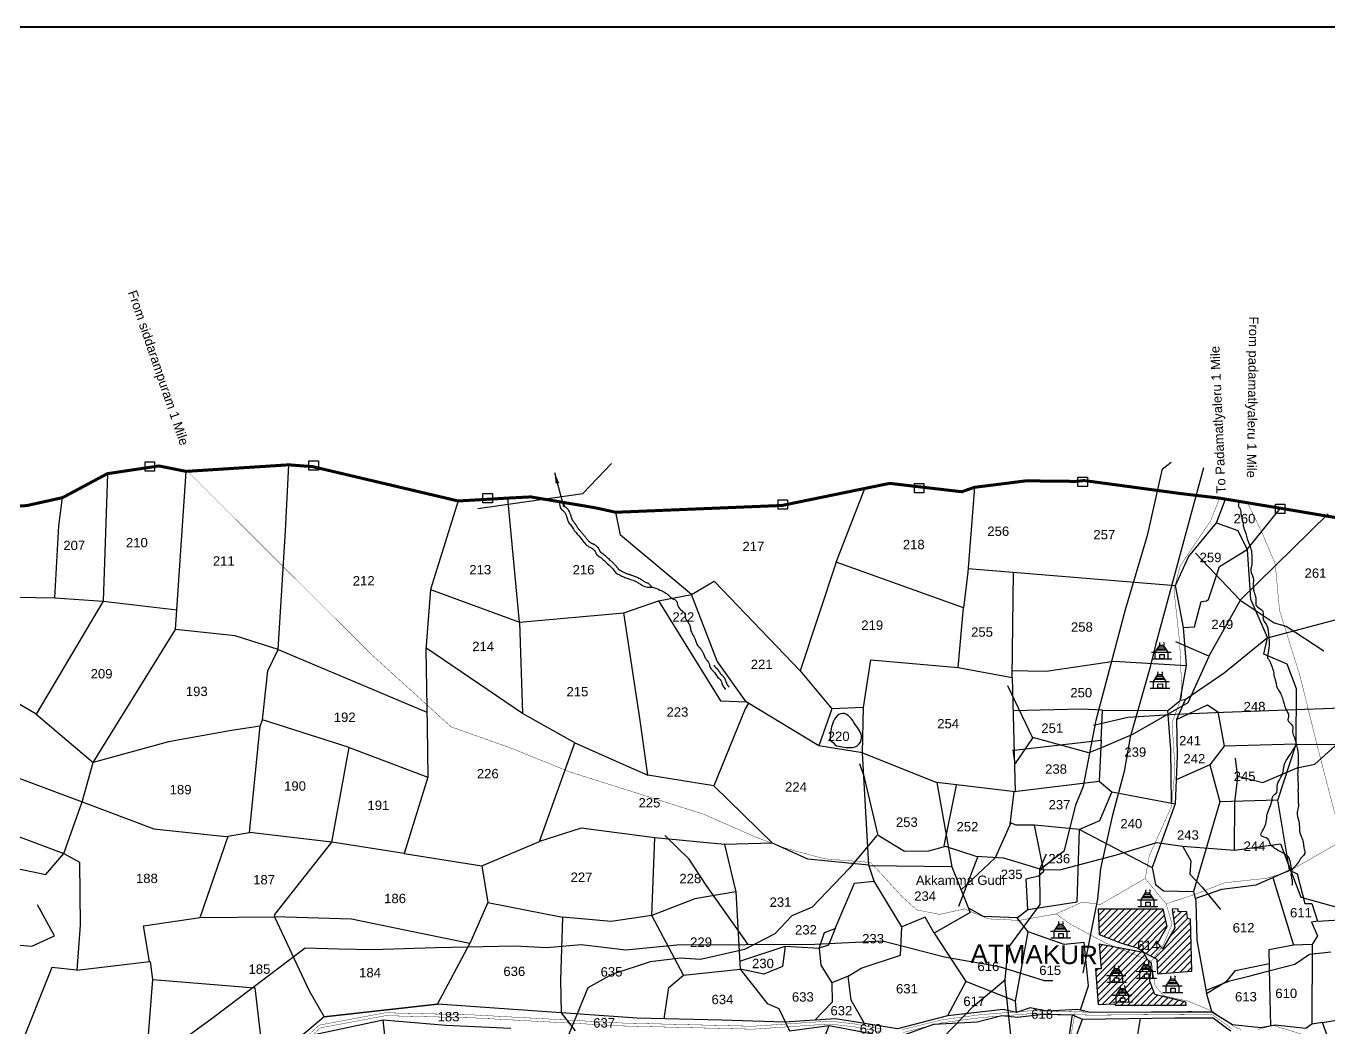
# Model space of a CAD drawing. Header units: feet. Extents: x 746667 to 763555, y 1616206 to 1623008.
# Drawn here: x 750880 to 754355, y 1620337 to 1623008 of the extents above; entities that cross this region are included whole.
import ezdxf
from ezdxf.enums import TextEntityAlignment as Align

# ---------------------------------------------------------------- set-up
doc = ezdxf.new("R2010")
doc.units = ezdxf.units.FT
doc.header["$LTSCALE"] = 15
doc.header["$MEASUREMENT"] = 0
doc.linetypes.add('HIDDEN2', pattern=[0.1875, 0.125, -0.0625])
for name, color, linetype in [('ARROWS', 5, 'Continuous'), ('CSMark', 72, 'Continuous'), ('HILL', 17, 'Continuous'), ('PLOT', 7, 'Continuous'), ('PLOT NO', 7, 'Continuous'), ('ROAD NAME', 255, 'Continuous'), ('ROADS', 6, 'Continuous'), ('TANKS-STREAM', 4, 'Continuous'), ('VILLAGE', 30, 'Continuous'), ('VILLAGE STONES', 240, 'Continuous')]:
    doc.layers.add(name, color=color, linetype=linetype)
doc.layers.add('VILLAGE BOUNDRY', color=5, linetype='HIDDEN2', lineweight=100)
doc.styles.get("Standard").update_dxf_attribs({"font": 'arial.ttf'})
doc.linetypes.add('FENCELINE1', pattern='A,0.25,-0.1,[133,ltypeshp.shx,S=0.1,R=0,X=-0.1,Y=0],-0.1,1', length=1.45)
doc.dimstyles.get("Standard").update_dxf_attribs({"dimtxt": 0.18, "dimasz": 30, "dimexe": 0.18, "dimexo": 0.0625, "dimgap": 0.09, "dimtad": 0, "dimtih": 1, "dimtoh": 1, "dimdec": 4, "dimzin": 0, "dimdsep": 46, "dimtxsty": 'Standard', "dimcen": 0.09, "dimadec": 0, "dimazin": 0, "dimtfac": 1, "dimtdec": 4, "dimtofl": 0, "dimtmove": 0, "dimatfit": 3, "dimfxl": 1, "dimtolj": 1, "dimtzin": 0, "dimarcsym": 0})
pattern_1 = [(45.1735628, (9289.611, 7109.009), (-8.81425976, 8.761019825), [])]

msp = doc.modelspace()

# ---------------------------------------------------------------- hatches: boundary and pattern name
at = {"layer": 'VILLAGE', "lineweight": -2}
h = msp.add_hatch(dxfattribs=at)
h.set_pattern_fill('ANSI31', color=256, scale=99.421251, angle=0.1736, style=0)
h.set_pattern_definition(pattern_1)
h.paths.add_polyline_path([(753740.1, 1620654.6), (753742.9, 1620585.4), (753799.8, 1620563.4), (753856.9, 1620545.7), (753860, 1620539.7), (753895.7, 1620520.6), (753897.1, 1620482), (753989.2, 1620489.1), (753985.1, 1620627.5), (753977, 1620629.4), (753975.7, 1620646.4), (753937.3, 1620647.8), (753943.2, 1620603.9), (753911.4, 1620548.2), (753897.1, 1620563.7), (753922.1, 1620606.8), (753911.2, 1620655.1)])
h = msp.add_hatch(dxfattribs=at)
h.set_pattern_fill('ANSI31', color=256, scale=99.421251, angle=0.1736, style=0)
h.set_pattern_definition(pattern_1)
h.paths.add_polyline_path([(753880.4, 1620500.9), (753860, 1620539.7), (753741.4, 1620561.1), (753747.2, 1620495.2), (753732.4, 1620495.1), (753739.5, 1620399.4), (753782.2, 1620401.6), (753785.6, 1620398.2), (753973.8, 1620397.6), (753973.1, 1620406.2), (753890.4, 1620426.5), (753869.8, 1620479.9), (753878.4, 1620480.6)])

# ---------------------------------------------------------------- linework, layer by layer
at = {"layer": 'CSMark', "linetype": 'FENCELINE1', "ltscale": 6}
for points in [[(752084.2, 1621722.4), (752364.8, 1621761.9), (752441, 1621842.3)], [(753584.5, 1620760.5), (753649.2, 1620810.7), (753680, 1620931.8), (753699.9, 1620981.8), (753733.9, 1621157.8), (753811.8, 1621452.4), (753871.6, 1621653.5), (753910.4, 1621827.8), (753934.2, 1621845.4)], [(754019.9, 1621830.4), (753893.3, 1621361.5), (753877.3, 1621296.6), (753824.7, 1621112.9), (753808.5, 1621020.6), (753776.6, 1620900.9), (753745.7, 1620762.7), (753737.4, 1620680.8), (753698, 1620484)], [(753998.3, 1621602.6), (754118.1, 1621477.8), (754352.8, 1621707.7)], [(754118.4, 1621478.8), (754034.6, 1621328.1), (753946.5, 1621366.4)], [(754117.5, 1621478.1), (754208.3, 1621417.6), (754240.4, 1621408.1), (754341.2, 1621343)], [(756713.4, 1621374), (756633.6, 1621391.6), (756485.7, 1621389.7), (756253, 1621388.1), (756212.5, 1621407.5), (756189, 1621394.8), (755992, 1621370.7), (755871.8, 1621344.7), (755759.6, 1621336.1), (755681, 1621313.8), (755386, 1621269.9), (755223.8, 1621242.5), (755037.8, 1621226.2), (754930.2, 1621209.8), (754862.9, 1621219.9), (754533, 1621197.7), (754363.9, 1621189.3), (754073.5, 1621178.3), (753945.4, 1621173.3), (753818.4, 1621165.3), (753726.4, 1621143.3)], [(754034, 1621327.4), (753978.7, 1621204.4), (753830.7, 1621119.7), (753750, 1621085.1), (753714, 1621070.6), (753564.5, 1621111.6), (753518.1, 1621042), (753512.2, 1621078.5)], [(753564.8, 1621110), (753497.9, 1621249.6)], [(754107.9, 1621009), (754178, 1620991.4), (754270.3, 1621031), (754317.4, 1621040.5), (754379.4, 1621096.2)], [(754102.5, 1620811.3), (754103.9, 1620939.1), (754111.6, 1621005.9), (754105.6, 1621056.5)], [(753584, 1620760.2), (753487.1, 1620789.5), (753413.3, 1620794.1), (753332.2, 1620821.2), (753287, 1620808.2), (753222.8, 1620807.6), (753152.1, 1620850.3), (753115.9, 1621004.7), (753103.2, 1621041.4)], [(753328.5, 1620822.6), (753361.7, 1620984.3)], [(753149.2, 1620850.2), (753075, 1620762.3), (752976.7, 1620659.6), (752922.1, 1620635.9), (752876.9, 1620588.2), (752795.5, 1620546.5), (752678.8, 1620519.5), (752624.8, 1620523), (752544.5, 1620513.6), (752441.8, 1620479.6), (752378.2, 1620444.2), (752327.7, 1620320.8), (752310.8, 1620274.1)], [(752805.6, 1620560.2), (752693.2, 1620718.2), (752648.6, 1620786.8), (752583.6, 1620850.7)], [(753583.7, 1620759.9), (753636.9, 1620759), (753788.1, 1620798.7), (753895.6, 1620831.4), (753964.3, 1620821.7), (754102.9, 1620811.3), (754225.7, 1620827.9), (754279.9, 1620685.6), (754437, 1620642.5), (754624.4, 1620613.8)], [(753964.7, 1620820.6), (753986, 1620783.2), (753983.4, 1620747.5), (754016.5, 1620713), (754065, 1620653.4)], [(753418.4, 1620794), (753367, 1620660.9)], [(753490.9, 1620465.7), (753496.5, 1620523.4), (753503.1, 1620555.8), (753584.8, 1620666), (753583.8, 1620760.7), (753601.7, 1620801.7)], [(750626.7, 1620589.6), (750797.4, 1620563.3), (750895.3, 1620555.7), (750955.8, 1620583.3), (750910.3, 1620665.8)], [(753618.5, 1620462.6), (753595.6, 1620463.1), (753475.8, 1620500), (753329.1, 1620526.4), (753163.6, 1620569), (752983.4, 1620559.9), (752615.4, 1620558.4), (752479.7, 1620544.8), (752360.6, 1620558.5), (752268.8, 1620551), (752183.3, 1620555.5), (751972.1, 1620551.2), (751805, 1620545.8), (751713.4, 1620547), (751624, 1620549.9), (751376.5, 1620362.9), (751290.7, 1620300.3), (751176, 1620263), (751062.6, 1620197.1), (750949.8, 1620182.2), (750648, 1620078.4)], [(754029.9, 1620438.5), (754090.1, 1620462.6), (754144.8, 1620476.6), (754197.7, 1620490.7), (754263.5, 1620507.2), (754302.5, 1620533.8), (754359.9, 1620540.5)], [(751761.8, 1618876.4), (751902.5, 1618966.9), (751968.9, 1619018.8), (752012.2, 1619067.7), (752378.5, 1619309.4), (752513, 1619442.6), (752596.4, 1619505.9), (752719.8, 1619669.3), (752825.5, 1619764.5), (753036, 1619989.6), (753081.2, 1620059.4), (753406.7, 1620395.3), (753492.4, 1620466.1)], [(753489.4, 1620467.1), (753512, 1620252.4), (753557.2, 1620223), (753370.5, 1620084), (753319, 1620051.4), (753177.2, 1619925.7)]]:
    msp.add_lwpolyline(points, dxfattribs=at)
at = {"layer": 'HILL', "lineweight": -2}
for points in [[(753041.6, 1621089.5), (753061.6, 1621086), (753084.3, 1621085.1), (753097.1, 1621090.1), (753108.1, 1621111.1), (753090.9, 1621146.5), (753077, 1621166), (753057, 1621175.9), (753039.6, 1621165.2), (753029.4, 1621144.6), (753024, 1621104.8)], [(753024, 1621104.8), (753041.6, 1621089.5)]]:
    msp.add_spline(points, degree=3, dxfattribs=at)
at = {"layer": 'PLOT', "lineweight": -2}
for points in [[(750647.6, 1621489.3), (750956.1, 1621483.6), (751085, 1621474.6), (751282.1, 1621452.1), (751306.8, 1621821)], [(751552.4, 1621345.8), (751571.7, 1621662.1), (751580.6, 1621838.5)], [(751096.5, 1621814.9), (751085, 1621474.6), (750907, 1621174.1), (750723.3, 1621281.7)], [(750956.1, 1621483.6), (750967.5, 1621676.2), (750977.2, 1621751.1)], [(752195.4, 1621418.7), (752164.3, 1621749.8)], [(753040.1, 1621579.4), (753116.5, 1621775.4)], [(753408.9, 1621778.5), (753391.8, 1621552.6), (753379.7, 1621457.6)], [(752032.1, 1621742.1), (751967.5, 1621535), (751958.6, 1621506.4), (751945.7, 1621345.2), (751949.1, 1621140), (751951.4, 1621006.2), (751888.5, 1620802), (751695.3, 1620832.6), (751475.4, 1620858.1)], [(753392.6, 1621562.3), (753945.6, 1621516.7), (753980.4, 1621593.6), (754054.5, 1621684.1), (754079.1, 1621747)], [(754054.5, 1621684.1), (754112, 1621663.7), (754136.8, 1621612.7), (754225.6, 1621722.7)], [(752195.4, 1621418.7), (752473.9, 1621444.1), (752566.4, 1621476.3), (752654.7, 1621492.7), (752464.7, 1621651.2), (752452.5, 1621712)], [(754267.2, 1621094.2), (754268.4, 1621241.3), (754243.4, 1621307.1), (754180.9, 1621333.5), (754191.1, 1621377.3), (754431.4, 1621441.1), (754457.2, 1621434.9), (754520.8, 1621434.5), (754555.1, 1621680.8)], [(754136.8, 1621612.7), (754145.8, 1621480.3), (754191.1, 1621377.3), (754075.2, 1621283.3), (753971.3, 1621212.3), (753958.1, 1621210.2), (753974.9, 1621303.7), (753966.6, 1621404.9)], [(753966.6, 1621404.9), (753996.4, 1621406.2), (754014, 1621474.4), (754028, 1621476.1), (754033.2, 1621479.3), (754063, 1621567.3), (754136.8, 1621612.7)], [(753112.9, 1621191.3), (753132.9, 1621318.7), (753365.7, 1621298.2), (753379.7, 1621457.6), (753040.1, 1621579.4), (752944.5, 1621289.6)], [(753365.7, 1621298.2), (753509.4, 1621271.3), (753513.3, 1621552.3)], [(751958.6, 1621506.4), (752195.4, 1621418.7), (752203.9, 1621175.4)], [(752654.7, 1621492.7), (752715, 1621528.4), (752944.5, 1621289.6), (753028.4, 1621187.7), (752994.3, 1621089.8), (752800.3, 1621206.8), (752722.6, 1621314.7), (752654.7, 1621492.7)], [(753966.6, 1621404.9), (753945.6, 1621516.7)], [(752566.4, 1621476.3), (752732.2, 1621209.2), (752800.3, 1621206.8), (752806.3, 1621203.3), (752797.2, 1621188.3), (752713.7, 1620982.8), (752538.3, 1621011)], [(750907, 1621174.1), (751058.4, 1621044.6), (751278, 1621399.6), (751282.1, 1621452.1)], [(752343.6, 1621097), (752485.4, 1621034.4), (752538.3, 1621011), (752517.9, 1621156.8), (752473.9, 1621444.1)], [(751504.4, 1621141.5), (751510.4, 1621158.3), (751524.4, 1621289.1), (751552.4, 1621345.8), (751437.8, 1621382.3), (751278, 1621399.6)], [(751552.4, 1621345.8), (751948.5, 1621178.8)], [(752095.5, 1620769.2), (752249.3, 1620834.2), (752343.6, 1621097), (752203.9, 1621175.4), (751946.2, 1621351)], [(753881.7, 1621339.1), (753933.7, 1621339.3)], [(753891.4, 1621339.1), (753903.2, 1621357.5)], [(753891.5, 1621321.2), (753891.4, 1621339.1)], [(753922.2, 1621344.4), (753894.7, 1621344.2)], [(753897.3, 1621348.3), (753919.6, 1621348.4)], [(753900.6, 1621353.5), (753916.4, 1621353.3)], [(753903.2, 1621357.5), (753913.7, 1621357.6)], [(753925.5, 1621339.2), (753913.7, 1621357.6)], [(753925.5, 1621321.3), (753925.5, 1621339.2)], [(753509.7, 1621290.3), (753551.4, 1621289.3), (753600.2, 1621288), (753781.3, 1621315.5), (753974.9, 1621303.7)], [(753882.5, 1621321.1), (753935.4, 1621321.3)], [(753509.4, 1621271.3), (753517.4, 1620967.1), (753308.7, 1620992)], [(753886.7, 1621260.8), (753898.5, 1621279.3)], [(753917.4, 1621266.1), (753889.9, 1621265.9)], [(753892.6, 1621270), (753914.8, 1621270.1)], [(753895.9, 1621275.2), (753911.7, 1621275)], [(753898.5, 1621279.3), (753908.9, 1621279.3)], [(753920.7, 1621260.9), (753908.9, 1621279.3)], [(753876.9, 1621260.8), (753928.9, 1621261)], [(753877.8, 1621242.8), (753930.6, 1621243)], [(753886.7, 1621242.9), (753886.7, 1621260.8)], [(753920.8, 1621243), (753920.7, 1621260.9)], [(753750.5, 1621184.7), (753924.7, 1621184), (753958.1, 1621210.2)], [(753971.3, 1621212.3), (753948.2, 1621159.2), (753949.5, 1621062.8), (753944.2, 1620934.9), (753883.1, 1620765.1)], [(753948.2, 1621159.2), (754030.6, 1621199), (754058.4, 1621179.6), (754075.1, 1621088.7), (754036.8, 1621038.4), (753946.8, 1620998.8)], [(751695.3, 1620832.6), (751741.1, 1621084.5), (751510.4, 1621158.3)], [(753110.2, 1621071.1), (753112.9, 1621191.3), (753028.4, 1621187.7)], [(753746.9, 1621104.5), (753750.5, 1621184.7), (753693.4, 1621187.3), (753511.7, 1621182.5)], [(753934.9, 1620936.6), (753932.5, 1621080), (753924.7, 1621184)], [(750644.4, 1621067.9), (750810.6, 1621021.7), (751029.1, 1620939.9), (751220.3, 1620868.3), (751412.3, 1620847.5), (751475.4, 1620858.1), (751504.4, 1621141.5), (751427.5, 1621130.2), (751259.4, 1621099.6), (751058.4, 1621044.6)], [(753127.1, 1620771.5), (753110.2, 1621071.1), (752994.3, 1621089.8)], [(753514.5, 1621077.6), (753746.9, 1621104.5), (753742, 1620995.3)], [(754217.9, 1620944.3), (754267.2, 1621094.2), (754075.1, 1621088.7)], [(754267.2, 1621094.2), (754548.4, 1621092)], [(751741.1, 1621084.5), (751951.4, 1621006.2)], [(753110.2, 1621071.1), (753308.7, 1620992), (753349.2, 1620766.4), (753127.9, 1620769.4)], [(750617, 1620812.4), (750932.7, 1620746.2), (750980.4, 1620802.4), (751029.1, 1620939.9), (751058.4, 1621044.6)], [(754036.8, 1621038.4), (754063.2, 1620940.2), (753993.5, 1620700.8)], [(753504.2, 1620879.4), (753514.7, 1620967.5), (753742, 1620995.3), (753775.6, 1620966.4), (753743, 1620889.3), (753689.3, 1620866.7), (753883.1, 1620765.1), (753891.8, 1620719.9), (753913.1, 1620703.1), (753993.5, 1620700.8), (753999.7, 1620674.9), (754002.1, 1620571.1), (754028.8, 1620424.4), (754042.2, 1620379)], [(754324.5, 1620621.7), (754559.3, 1620636.2), (754590.1, 1620700.7), (754609.1, 1620869.1), (754596.6, 1621014.9)], [(752713.7, 1620982.8), (752870.5, 1620830.3), (752742.5, 1620826.2), (752556.4, 1620843.9)], [(753775.6, 1620966.4), (753944.2, 1620934.9)], [(750211.1, 1620867.2), (750623.7, 1620935.3), (750980.4, 1620802.4), (751022.3, 1620778.8), (751023.9, 1620611.7), (751015.3, 1620491.2), (750948.2, 1620498.7), (750860.4, 1620278.2), (750608, 1620326.9), (750564.5, 1620335.3), (750356.1, 1620327.9), (750286.2, 1620302.1), (750115, 1620188.6)], [(753997.9, 1620682.3), (754069.4, 1620707.5), (754160.3, 1620718.7), (754249.2, 1620757.7), (754217.9, 1620944.3), (754063.2, 1620940.2)], [(753522.9, 1620630.5), (753551.6, 1620652.9), (753683.2, 1620673.8), (753689.3, 1620866.7), (753569.1, 1620877.8), (753519.7, 1620877.8), (753506.3, 1620884.1), (753464.3, 1620790.5), (753373.3, 1620705.5)], [(751015.3, 1620491.2), (751209.2, 1620514), (751193.2, 1620609.6), (751344.5, 1620631.6), (751418.9, 1620848.6)], [(752548.5, 1620637.3), (752556.4, 1620843.9), (752359.8, 1620869.5), (752249.3, 1620834.2)], [(753551.6, 1620652.9), (753547.1, 1620735.1), (753579.6, 1620743.2), (753593.9, 1620755.1), (753569.1, 1620877.8)], [(751344.5, 1620631.6), (751542.3, 1620633.7), (751543.2, 1620639.8), (751695.3, 1620832.6)], [(752742.5, 1620826.2), (752772.8, 1620700.4), (752663.7, 1620681.5), (752548.5, 1620637.3)], [(752904.7, 1620555.5), (752995, 1620550.1), (753008.9, 1620592), (753037.4, 1620602.7), (753089.4, 1620723.7), (753142.1, 1620728.2), (753127.1, 1620771.5), (752965.1, 1620786.9), (752870.5, 1620830.3)], [(751888.5, 1620802), (752095.5, 1620769.2), (752111.6, 1620671.4), (752063, 1620562.2), (751915.7, 1620592.5), (751747.7, 1620627), (751542.3, 1620633.7), (751634.9, 1620436.3), (751674.4, 1620367.1), (751977.1, 1620400.3), (752063, 1620562.2)], [(753349.2, 1620766.4), (753397.4, 1620644.7), (753301.3, 1620590.4), (753277.3, 1620632.9), (753215.8, 1620606.6)], [(754249.2, 1620757.7), (754269.7, 1620747.8), (754290, 1620668.9), (754309.3, 1620668.9), (754324.5, 1620621.7), (754308.1, 1620619.7), (754324.1, 1620583), (754309.8, 1620560), (754259.8, 1620558.1)], [(753072.2, 1620475.2), (753106.6, 1620496.9), (753211.8, 1620531.6), (753215.8, 1620606.6), (753142.1, 1620728.2)], [(754204.8, 1620738.2), (754259.8, 1620558.1), (754194, 1620545.6), (754196, 1620454.1), (754199, 1620342.4)], [(752772.8, 1620700.4), (752784.5, 1620494.4)], [(753844.3, 1620679), (753896.3, 1620679.2)], [(753854, 1620679.1), (753865.8, 1620697.5)], [(753854.1, 1620661.1), (753854, 1620679.1)], [(753884.8, 1620684.3), (753857.3, 1620684.2)], [(753859.9, 1620688.3), (753882.2, 1620688.3)], [(753863.3, 1620693.5), (753879, 1620693.3)], [(753865.8, 1620697.5), (753876.3, 1620697.5)], [(753888.1, 1620679.2), (753876.3, 1620697.5)], [(753888.2, 1620661.2), (753888.1, 1620679.2)], [(752111.6, 1620671.4), (752310.1, 1620632.6), (752305, 1620465), (752307.1, 1620377.6), (752344.6, 1620329.3)], [(752633.2, 1620477.6), (752548.5, 1620637.3), (752440.4, 1620620.7), (752310.1, 1620632.6)], [(753518.9, 1620408.8), (753552, 1620593.2), (753522.9, 1620630.5), (753433.6, 1620634.3), (753392.4, 1620657.3)], [(753845.2, 1620661.1), (753898, 1620661.2)], [(753037.4, 1620602.7), (753019.8, 1620557.8), (752995, 1620550.1), (752999.5, 1620504.4), (753028.8, 1620457.7), (753029.9, 1620406.4), (752983.2, 1620357.9)], [(753622.1, 1620595.3), (753633.8, 1620613.8)], [(753628, 1620604.5), (753650.2, 1620604.6)], [(753631.3, 1620609.7), (753647.1, 1620609.5)], [(753633.8, 1620613.8), (753644.3, 1620613.8)], [(753656.1, 1620595.4), (753644.3, 1620613.8)], [(754337.5, 1620351.5), (754548.1, 1620387), (754559.3, 1620636.2)], [(753301.3, 1620590.4), (753386.1, 1620460.9), (753337.2, 1620369.2)], [(753691.7, 1620385.2), (753713.6, 1620449.2), (753701.7, 1620565.2), (753648.1, 1620559.5), (753552, 1620593.2)], [(753612.3, 1620595.3), (753664.3, 1620595.5)], [(753613.2, 1620577.3), (753666, 1620577.5)], [(753622.1, 1620577.4), (753622.1, 1620595.3)], [(753652.8, 1620600.6), (753625.3, 1620600.4)], [(753656.2, 1620577.5), (753656.1, 1620595.4)], [(752783.3, 1620515.4), (752904.7, 1620555.5), (752897.2, 1620501), (752847.8, 1620481), (752785.1, 1620493.7)], [(754309.8, 1620560), (754309.4, 1620347.8)], [(751185.9, 1620057.7), (751217.5, 1620466.2), (751211.8, 1620514.3)], [(753850.4, 1620488.3), (753862.1, 1620506.7)], [(753859.6, 1620502.7), (753875.4, 1620502.5)], [(753862.1, 1620506.7), (753872.6, 1620506.7)], [(753884.4, 1620488.4), (753872.6, 1620506.7)], [(754027.9, 1620429), (754082.9, 1620463.1), (754105.8, 1620490.1), (754194.8, 1620509.3)], [(751217.5, 1620466.2), (751490.3, 1620443.8), (751514.6, 1620231.9), (751524.7, 1620180.5)], [(752581.7, 1620361.7), (752594.2, 1620445.4), (752633.2, 1620477.6), (752784.5, 1620494.4), (752856, 1620402.4), (752887.1, 1620389.4), (752915.7, 1620329.9)], [(753115.8, 1620349.2), (753080.7, 1620411.6), (753072.2, 1620475.2), (753028.8, 1620457.7)], [(753761.2, 1620477.3), (753813.2, 1620477.5)], [(753770.9, 1620477.3), (753782.7, 1620495.7)], [(753771, 1620459.4), (753770.9, 1620477.3)], [(753801.7, 1620482.6), (753774.2, 1620482.4)], [(753776.8, 1620486.5), (753799.1, 1620486.6)], [(753780.1, 1620491.7), (753795.9, 1620491.5)], [(753782.7, 1620495.7), (753793.2, 1620495.8)], [(753805, 1620477.4), (753793.2, 1620495.8)], [(753805, 1620459.5), (753805, 1620477.4)], [(753840.6, 1620488.2), (753892.6, 1620488.4)], [(753841.5, 1620470.3), (753894.3, 1620470.4)], [(753850.4, 1620470.3), (753850.4, 1620488.3)], [(753881.1, 1620493.5), (753853.6, 1620493.4)], [(753856.3, 1620497.5), (753878.5, 1620497.5)], [(753884.5, 1620470.4), (753884.4, 1620488.4)], [(753920.9, 1620449.7), (753932.6, 1620468.1)], [(753930.1, 1620464.1), (753945.9, 1620463.9)], [(753932.6, 1620468.1), (753943.1, 1620468.2)], [(753954.9, 1620449.8), (753943.1, 1620468.2)], [(753520.9, 1620378.4), (753518.9, 1620408.8), (753386.1, 1620460.9)], [(753762.1, 1620459.3), (753814.9, 1620459.5)], [(753787, 1620424.4), (753798.8, 1620442.9)], [(753817.7, 1620429.7), (753790.3, 1620429.6)], [(753792.9, 1620433.7), (753815.1, 1620433.7)], [(753796.2, 1620438.8), (753812, 1620438.6)], [(753798.8, 1620442.9), (753809.3, 1620442.9)], [(753821, 1620424.6), (753809.3, 1620442.9)], [(753911.1, 1620449.7), (753963.1, 1620449.8)], [(753912, 1620431.7), (753964.8, 1620431.9)], [(753920.9, 1620431.7), (753920.9, 1620449.7)], [(753951.6, 1620455), (753924.1, 1620454.8)], [(753926.7, 1620458.9), (753949, 1620459)], [(753955, 1620431.8), (753954.9, 1620449.8)], [(751977.1, 1620400.3), (751674.4, 1620367.1), (751514.6, 1620231.9), (751185.9, 1620057.7), (750861.7, 1619921.1), (750314.6, 1619726.6), (750223.9, 1619693.8), (749636.7, 1619516.1), (749340.3, 1619414.9), (749306.4, 1619393.6), (749224.6, 1619386.5), (748971.6, 1619336.7), (748732.1, 1619332.1), (748651.6, 1619319.6), (748585.8, 1619309.3), (748546.6, 1619303.2), (748539.4, 1619307.3), (748464.2, 1619303.6), (748399.4, 1619300.4), (748172.3, 1619298.1), (748100, 1619273), (747696.8, 1619165.7)], [(754419.5, 1620314.7), (754353.1, 1620307.7), (754337.5, 1620351.5), (754309.4, 1620347.8), (754293, 1620335.5), (754211.5, 1620344.5), (754173.1, 1620337.9), (754097.7, 1620346), (754042.2, 1620379), (753717.7, 1620378.4), (753685, 1620386.9), (753603.5, 1620381.9), (753557.8, 1620390.8), (753520.9, 1620378.4), (753486.1, 1620386.6), (753337.2, 1620369.2), (753203.5, 1620335.2), (753099.6, 1620351.8), (753038.3, 1620361.6), (752902.6, 1620352.3), (752734.9, 1620357.6), (752510, 1620363.7), (751977.1, 1620400.3)], [(753777.3, 1620424.4), (753829.2, 1620424.6)], [(753778.1, 1620406.4), (753830.9, 1620406.6)], [(753787, 1620406.5), (753787, 1620424.4)], [(753821.1, 1620406.6), (753821, 1620424.6)], [(751652.4, 1620320.8), (751832.2, 1620359), (751999.4, 1620345), (752172.5, 1620336.7)], [(751818.4, 1619881.4), (751864.1, 1620057.4), (751832.2, 1620359)], [(752955.4, 1617270.3), (752939.3, 1617509.9), (752914.2, 1617670.5), (752958.9, 1617841.8), (752979.8, 1617981.1), (753000.2, 1618020.9), (753081.1, 1618016.7), (753091.4, 1618043), (753241, 1618346.2), (753283.5, 1618414.2), (753324.4, 1618562.4), (753377.9, 1618777.2), (753404.8, 1618955), (753424.2, 1619140.4), (753490.8, 1619433.3), (753546.4, 1619696.9), (753591.5, 1620024.6), (753637.8, 1620198.3), (753697.1, 1620360.6)], [(753216.8, 1620317.1), (753300.7, 1620347), (753416.2, 1620353.3), (753482.6, 1620370.1), (753524.4, 1620365.6), (753591.3, 1620374.3), (753669.8, 1620372), (753697.1, 1620360.6), (753943.4, 1620364.3), (754046, 1620364.6), (754081.6, 1620337.8), (754093, 1620329.3)], [(753669.8, 1620372), (753655.2, 1620278.5), (753632, 1620222.7), (753606.2, 1620160.5), (753583.3, 1620059.5), (753569.6, 1619998.7), (753531.1, 1619731.4), (753508.5, 1619641.4), (753446.6, 1619339.9), (753408.5, 1619154.2), (753390.5, 1618997), (753382.2, 1618924.9), (753316.8, 1618640.6)], [(754079.8, 1620163.7), (754019.8, 1620159.4), (753960, 1620167.6), (753905, 1620216.4), (753834.2, 1620214.1), (753833, 1620250.4), (753851.8, 1620362.9)], [(752864.6, 1620281.8), (752998.5, 1620256.5), (753008.6, 1620310.2), (753021.9, 1620343.8)], [(752915.7, 1620329.9), (753021.9, 1620343.8), (753138.4, 1620321.9)]]:
    msp.add_lwpolyline(points, dxfattribs=at)
for points in [[(753915.1, 1621321.2), (753903.5, 1621321.2), (753903.4, 1621332.5), (753915.1, 1621332.6)], [(753910.4, 1621242.9), (753898.7, 1621242.9), (753898.7, 1621254.2), (753910.3, 1621254.3)], [(753877.7, 1620661.2), (753866.1, 1620661.1), (753866.1, 1620672.5), (753877.7, 1620672.5)], [(753645.7, 1620577.4), (753634.1, 1620577.4), (753634.1, 1620588.7), (753645.7, 1620588.8)], [(753794.6, 1620459.4), (753783, 1620459.4), (753782.9, 1620470.7), (753794.6, 1620470.8)], [(753874.1, 1620470.4), (753862.4, 1620470.3), (753862.4, 1620481.6), (753874, 1620481.7)], [(753944.5, 1620431.8), (753932.9, 1620431.8), (753932.9, 1620443.1), (753944.5, 1620443.1)], [(753810.7, 1620406.5), (753799, 1620406.5), (753799, 1620417.8), (753810.6, 1620417.9)]]:
    msp.add_lwpolyline(points, close=True, dxfattribs=at)
for centre, radius, start, end in [((753908, 1621360.7), 5.64, 131.1415, 214.4039), ((753911.5, 1621361.2), 4.27, 301.5734, 62.5193), ((753903.3, 1621282.4), 5.64, 131.1415, 214.4039), ((753906.7, 1621282.9), 4.27, 301.5734, 62.5193), ((753870.6, 1620700.7), 5.64, 131.1415, 214.4039), ((753874.1, 1620701.2), 4.27, 301.5734, 62.5193), ((753638.7, 1620616.9), 5.64, 131.1415, 214.4039), ((753642.1, 1620617.4), 4.27, 301.5734, 62.5193), ((753787.5, 1620498.9), 5.64, 131.1415, 214.4039), ((753791, 1620499.4), 4.27, 301.5734, 62.5193), ((753867, 1620509.9), 5.64, 131.1415, 214.4039), ((753870.4, 1620510.3), 4.27, 301.5734, 62.5193), ((753937.4, 1620471.3), 5.64, 131.1415, 214.4039), ((753940.9, 1620471.8), 4.27, 301.5734, 62.5193), ((753803.6, 1620446.1), 5.64, 131.1415, 214.4039), ((753807, 1620446.5), 4.27, 301.5734, 62.5193)]:
    msp.add_arc(centre, radius, start, end, dxfattribs=at)
at = {"layer": 'ROADS', "linetype": 'HIDDEN2', "lineweight": -2, "ltscale": 10, "const_width": 0.994}
for points in [[(753627, 1620641.3), (753528.6, 1620624), (753445.2, 1620628.2), (753382.9, 1620654.6), (753316.2, 1620640), (753255.1, 1620652), (753214.9, 1620688.6), (753172.5, 1620735.1), (753132, 1620778.5), (753009.7, 1620788.2), (752907.4, 1620815.6), (752827.2, 1620845.4), (752687.3, 1620907), (752330.3, 1621019.7), (752174.8, 1621082.6), (752013.4, 1621139.9), (751798.1, 1621335.4), (751493.6, 1621638.7), (751310.5, 1621821.2)], [(754389.3, 1620835.7), (754245.3, 1620753.6), (754189.1, 1620736.4), (754076.3, 1620724.4), (753997.5, 1620693.4), (753920.2, 1620668.1), (753864.6, 1620735.7), (753875.6, 1620796.7), (753935, 1620928.5), (753944, 1621028.7), (753936.2, 1621151.8), (753962.7, 1621221.9), (753956.7, 1621362.4), (753941.3, 1621505.2), (753957.9, 1621569.3), (754039.1, 1621689.5), (754063.1, 1621749.7)], [(753920.2, 1620668.1), (753936.2, 1620614.4), (753913.5, 1620559.5), (753881, 1620515), (753757.1, 1620564.6), (753664.6, 1620614.3), (753627, 1620641.3), (753696.4, 1620672.7), (753745, 1620666.6), (753864.6, 1620735.7)], [(753677.9, 1620380.4), (753657.5, 1620267.7), (753604.3, 1620111.2), (753373.1, 1619816.5), (752947.2, 1619356.3), (752882.6, 1619217.4), (752811.3, 1618966.1), (752538, 1618636), (752264.7, 1618288.5), (752067, 1618017.6), (751561.9, 1617567.6), (751493.5, 1617473.7), (751301.8, 1617056.3)]]:
    msp.add_lwpolyline(points, dxfattribs=at)
at = {"layer": 'ROADS', "linetype": 'HIDDEN2', "lineweight": -2, "ltscale": 150, "const_width": 0.994}
for points in [[(754138.1, 1621737.2), (754177.4, 1621654.4), (754211.3, 1621574.6), (754222.9, 1621450.2), (754277, 1621277.1), (754324.3, 1621086), (754389.3, 1620835.7)], [(753881, 1620515), (753891, 1620450), (753913.6, 1620423), (753977.3, 1620409.2), (754043.7, 1620382.1)], [(751577.9, 1620267.9), (751661.5, 1620344.8), (751837.8, 1620377.8), (752073.7, 1620372), (752471.1, 1620350.4), (752817.7, 1620341.8), (753022.1, 1620355.6), (753087.9, 1620348.2), (753164.7, 1620333.9)], [(751582.8, 1620261.9), (751665.1, 1620337.6), (751838.5, 1620370), (752073.4, 1620364.2), (752470.8, 1620342.6), (752817.9, 1620334), (753021.9, 1620347.8), (753086.7, 1620340.6), (753163.9, 1620326.1)], [(753217.3, 1620332.9), (753321.4, 1620358.8), (753425.7, 1620372.7), (753494.1, 1620378.1), (753561.6, 1620383.3), (753723.6, 1620379.2), (754028, 1620382), (754043.7, 1620382.1), (754099.6, 1620342), (754120.4, 1620332.9)], [(753218.2, 1620325.1), (753322.9, 1620351.1), (753426.6, 1620365), (753494.7, 1620370.3), (753561.8, 1620375.5), (753723.5, 1620371.4), (754028, 1620374.2), (754041.2, 1620374.3), (754095.7, 1620335.2)], [(754165.3, 1620333.4), (754206.1, 1620344.1), (754284.9, 1620319.8)]]:
    msp.add_lwpolyline(points, dxfattribs=at)
at = {"layer": 'TANKS-STREAM', "lineweight": -2}
for points in [[(752302.2, 1621740.1), (752307.6, 1621719.7), (752313.5, 1621715), (752318.6, 1621707.4), (752322.7, 1621694.7), (752326.9, 1621685), (752334.3, 1621675.3), (752341.7, 1621663.8), (752358.4, 1621643.9), (752371.7, 1621627.4), (752380, 1621620.9), (752387.4, 1621617.4), (752397.8, 1621607.4), (752400.5, 1621601.2), (752409.4, 1621593.6), (752420.9, 1621583.9), (752430.7, 1621574.7), (752444.6, 1621561.2), (752452.9, 1621550.9), (752463.9, 1621544.4), (752473.6, 1621539.5), (752485.1, 1621535.4), (752512.6, 1621524.3), (752536.2, 1621512.3), (752546, 1621512.6), (752570.2, 1621504.7), (752583.8, 1621497.7), (752591.2, 1621492.4), (752602.4, 1621483), (752612.2, 1621477.4), (752616.7, 1621470), (752618.5, 1621462.4), (752628.3, 1621450), (752636.6, 1621441.2), (752637.8, 1621432.9), (752645.2, 1621417.9), (752650.2, 1621410.2), (752651.8, 1621400.5), (752655.3, 1621390.2), (752663.4, 1621375.3), (752671.7, 1621356.2), (752678.8, 1621348.2), (752693.7, 1621319.8), (752702.3, 1621306.5), (752703.2, 1621300.9), (752706.5, 1621295.3), (752711.2, 1621289.7), (752719.5, 1621279.7), (752723.1, 1621273.8), (752731.1, 1621266.2), (752736.4, 1621253.5), (752745.6, 1621239.1)], [(754116, 1621740.9), (754113.7, 1621727.5), (754117.6, 1621721), (754119.3, 1621714.1), (754120.9, 1621702.5), (754125.2, 1621684.5), (754126.6, 1621672.9), (754129.6, 1621665.3), (754132.9, 1621655.4), (754141.5, 1621626.8), (754146.7, 1621613.9), (754148.3, 1621606), (754148.6, 1621599.3), (754148.8, 1621591), (754148.9, 1621582), (754149.1, 1621572.5), (754146.4, 1621556.5), (754152.5, 1621537.4), (754152.5, 1621518.5), (754153.3, 1621508.5), (754154.9, 1621498.8), (754159.1, 1621486.6), (754159.8, 1621476.4), (754160.8, 1621463.5), (754177, 1621449.7), (754178.9, 1621435.4), (754179, 1621427.3), (754186.2, 1621414.8), (754191.1, 1621404.5), (754192.7, 1621395.2), (754195.1, 1621361.8), (754194.2, 1621348.4), (754193.3, 1621341.9), (754191, 1621329.2), (754191.1, 1621324.1), (754196, 1621317.2), (754199.7, 1621308.2), (754203.2, 1621298.9), (754211.1, 1621265.4), (754213, 1621259.5), (754215.6, 1621246.6), (754220.5, 1621238.1), (754226.4, 1621227.3), (754231.7, 1621212.6), (754235.4, 1621201.1), (754239.5, 1621186.7), (754247, 1621169), (754244.8, 1621158.2), (754257.1, 1621142.9), (754257.5, 1621126.2), (754262.4, 1621111.4), (754267.2, 1621094.2), (754270.6, 1621079.3), (754272.5, 1621054.9), (754272.2, 1621041.2), (754271.9, 1621027.9), (754271.2, 1621014.2), (754272.4, 1620979.9), (754272.1, 1620967.7), (754272.8, 1620955.5), (754272.5, 1620939.9), (754273.3, 1620929.2), (754270, 1620912.6), (754274.2, 1620888.5), (754280.2, 1620848.4), (754282.4, 1620843.9), (754286.6, 1620827.3), (754288.8, 1620814), (754290.4, 1620802.1), (754281.5, 1620791.8), (754277.1, 1620785.8), (754267.5, 1620771.4), (754256.8, 1620759.9), (754254.5, 1620755.1), (754254.6, 1620738.4), (754256.5, 1620729.5), (754255.8, 1620716.9)], [(754256, 1620758.5), (754252.1, 1620777.6), (754244.8, 1620795.2), (754232, 1620803.7), (754204.1, 1620820.6), (754198.7, 1620826.4), (754192, 1620841.2), (754173.8, 1620850.2), (754180, 1620867.2), (754187.3, 1620886.6), (754190.2, 1620907.3), (754196.7, 1620925.5), (754202.8, 1620943.9), (754208.2, 1620958.9), (754212.8, 1620961.5), (754216.6, 1620981.3), (754224.3, 1621001.9), (754232, 1621018), (754233.6, 1621027.1), (754237.6, 1621045), (754251.2, 1621066.4), (754267.2, 1621094.2)]]:
    msp.add_spline(points, degree=3, dxfattribs=at)
for points, knots in [([(752313.7, 1621740.5), (752313.8, 1621739.9), (752313.8, 1621739.3), (752313.8, 1621737.6), (752313.9, 1621736.5), (752314, 1621734.3), (752314.2, 1621733.1), (752314.5, 1621731.1), (752314.6, 1621730.3), (752315, 1621729.2), (752315.1, 1621728.9), (752315.3, 1621728.4), (752315.4, 1621728.3), (752315.5, 1621728.1), (752315.5, 1621728.1), (752315.6, 1621728.1), (752315.6, 1621728), (752315.6, 1621728), (752315.6, 1621728), (752315.7, 1621728), (752315.7, 1621727.9), (752315.8, 1621727.9), (752315.9, 1621727.8), (752316.2, 1621727.5), (752316.6, 1621727.2), (752317.6, 1621726.5), (752318.2, 1621726.1), (752319.6, 1621725), (752320.4, 1621724.4), (752321.4, 1621723.5), (752321.6, 1621723.3), (752322, 1621722.9), (752322.2, 1621722.7), (752322.7, 1621722.1), (752323.1, 1621721.7), (752324.1, 1621720.6), (752324.7, 1621719.8), (752326.4, 1621717.4), (752327.2, 1621715.9), (752328.4, 1621713.7), (752328.7, 1621712.9), (752329.5, 1621711), (752330, 1621709.9), (752330.8, 1621707.8), (752331.1, 1621706.7), (752332, 1621703.9), (752332.5, 1621702.1), (752333.4, 1621699.3), (752333.7, 1621698.1), (752334.4, 1621696), (752334.8, 1621695), (752335.4, 1621693.6), (752335.6, 1621693.1), (752336, 1621692.4), (752336.1, 1621692.1), (752336.4, 1621691.6), (752336.5, 1621691.4), (752336.7, 1621691.1), (752336.8, 1621690.9), (752337, 1621690.6), (752337.1, 1621690.5), (752337.4, 1621690), (752337.6, 1621689.6), (752338.5, 1621688.5), (752339.2, 1621687.6), (752340.8, 1621685.6), (752341.7, 1621684.5), (752342.9, 1621683), (752343.2, 1621682.7), (752343.6, 1621682.1), (752343.8, 1621681.8), (752344.2, 1621681.2), (752344.4, 1621680.9), (752345, 1621680.1), (752345.4, 1621679.5), (752346.5, 1621677.9), (752347.1, 1621676.9), (752348.4, 1621674.7), (752349.1, 1621673.7), (752350.2, 1621671.8), (752350.7, 1621671), (752351.9, 1621669.3), (752352.6, 1621668.3), (752354.2, 1621666.3), (752355, 1621665.3), (752357.6, 1621662.3), (752359.4, 1621660.2), (752363.3, 1621655.9), (752365.3, 1621653.6), (752369.4, 1621648.7), (752371.2, 1621646.3), (752374.5, 1621641.8), (752376.1, 1621639.7), (752378.5, 1621637), (752379.3, 1621636.1), (752381, 1621634.5), (752381.8, 1621633.7), (752383, 1621632.8), (752383.3, 1621632.5), (752384, 1621632), (752384.2, 1621631.8), (752384.7, 1621631.5), (752385, 1621631.4), (752385.3, 1621631.2), (752385.4, 1621631.1), (752385.7, 1621631), (752385.8, 1621630.9), (752386.3, 1621630.6), (752386.7, 1621630.5), (752387.8, 1621630), (752388.6, 1621629.6), (752390.2, 1621628.9), (752390.9, 1621628.5), (752392, 1621628), (752392.3, 1621627.9), (752393.1, 1621627.4), (752393.6, 1621627.2), (752394.5, 1621626.7), (752395, 1621626.4), (752396.3, 1621625.5), (752397.2, 1621624.9), (752399.7, 1621623.1), (752401.3, 1621621.8), (752404.2, 1621618.7), (752405.6, 1621616.9), (752407.2, 1621614.4), (752407.5, 1621613.7), (752408, 1621612.8), (752408.1, 1621612.6), (752408.5, 1621611.8), (752408.7, 1621611.2), (752409.3, 1621609.9), (752409.5, 1621609.2), (752409.9, 1621608.1), (752410.1, 1621607.7), (752410.3, 1621607.3), (752410.3, 1621607.2), (752410.4, 1621607.2)], [0, 0, 0, 0, 1.618761, 1.618761, 4.856283, 4.856283, 8.970989, 8.970989, 13.085695, 13.085695, 16.026182, 16.026182, 18.966669, 18.966669, 20.111379, 20.111379, 21.024627, 21.024627, 21.471364, 21.471364, 21.918102, 21.918102, 22.811577, 22.811577, 24.761976, 24.761976, 26.712376, 26.712376, 28.662775, 28.662775, 29.13016, 29.13016, 29.597546, 29.597546, 30.532316, 30.532316, 32.401858, 32.401858, 35.950469, 35.950469, 37.844229, 37.844229, 40.697522, 40.697522, 43.550815, 43.550815, 48.828851, 48.828851, 52.808924, 52.808924, 56.788997, 56.788997, 58.957695, 58.957695, 60.591045, 60.591045, 61.679442, 61.679442, 62.565423, 62.565423, 63.451404, 63.451404, 65.223365, 65.223365, 69.188488, 69.188488, 73.153611, 73.153611, 74.134505, 74.134505, 74.988937, 74.988937, 75.843368, 75.843368, 77.552231, 77.552231, 80.969956, 80.969956, 84.786876, 84.786876, 88.09423, 88.09423, 92.55171, 92.55171, 97.009189, 97.009189, 105.634997, 105.634997, 114.260805, 114.260805, 122.886612, 122.886612, 131.51242, 131.51242, 135.954933, 135.954933, 140.397446, 140.397446, 142.482431, 142.482431, 144.061856, 144.061856, 145.371216, 145.371216, 146.172101, 146.172101, 146.972986, 146.972986, 148.574755, 148.574755, 151.530001, 151.530001, 153.42394, 153.42394, 154.303321, 154.303321, 155.428183, 155.428183, 156.553046, 156.553046, 158.802772, 158.802772, 162.948609, 162.948609, 167.094445, 167.094445, 168.456552, 168.456552, 168.882182, 168.882182, 170.065882, 170.065882, 171.898912, 171.898912, 173.731942, 173.731942, 174.918365, 174.918365, 174.918365, 174.918365]), ([(752410.4, 1621607.2), (752410.4, 1621607.1), (752410.4, 1621607.1), (752410.6, 1621606.8), (752410.9, 1621606.6), (752411.6, 1621606), (752412.1, 1621605.7), (752413.2, 1621604.9), (752413.8, 1621604.5), (752414.9, 1621603.7), (752415.3, 1621603.4), (752416, 1621603), (752416.2, 1621602.8), (752416.6, 1621602.5), (752416.9, 1621602.4), (752417.5, 1621601.9), (752417.9, 1621601.6), (752419.2, 1621600.7), (752420, 1621600), (752422.3, 1621598.1), (752423.8, 1621596.9), (752426.2, 1621594.7), (752427.2, 1621593.7), (752429, 1621592.1), (752429.8, 1621591.3), (752431.4, 1621589.8), (752432.2, 1621589.1), (752434.5, 1621586.9), (752436, 1621585.5), (752438.1, 1621583.6), (752438.7, 1621583.1), (752440.3, 1621581.6), (752441.5, 1621580.6), (752444.5, 1621577.9), (752446.4, 1621576.2), (752449, 1621573.6), (752449.7, 1621572.9), (752450.9, 1621571.6), (752451.4, 1621571), (752452.4, 1621569.9), (752452.8, 1621569.4), (752453.5, 1621568.5), (752453.8, 1621568.2), (752454.5, 1621567.2), (752455, 1621566.6), (752456.3, 1621564.9), (752457, 1621563.9), (752458.2, 1621562.1), (752458.8, 1621561.4), (752459.5, 1621560.5), (752459.8, 1621560.3), (752460.1, 1621559.9), (752460.3, 1621559.7), (752460.6, 1621559.5), (752460.7, 1621559.4), (752460.8, 1621559.3), (752460.9, 1621559.2), (752461.2, 1621559), (752461.4, 1621558.9), (752462.3, 1621558.3), (752463, 1621557.8), (752464.8, 1621556.9), (752465.8, 1621556.4), (752467.4, 1621555.6), (752468, 1621555.3), (752468.9, 1621554.8), (752469.2, 1621554.7), (752469.9, 1621554.3), (752470.3, 1621554.1), (752471.3, 1621553.6), (752471.9, 1621553.2), (752473.8, 1621552.2), (752475, 1621551.6), (752476.6, 1621550.8), (752477.1, 1621550.6), (752477.8, 1621550.2), (752478, 1621550.1), (752478.8, 1621549.8), (752479.3, 1621549.6), (752480.4, 1621549.1), (752480.9, 1621548.9), (752482.7, 1621548.3), (752483.9, 1621547.9), (752486, 1621547.2), (752486.9, 1621546.9), (752488.6, 1621546.4), (752489.3, 1621546.1), (752490.8, 1621545.7), (752491.6, 1621545.4), (752493.9, 1621544.7), (752495.5, 1621544.2), (752500.3, 1621542.6), (752503.5, 1621541.4), (752510.1, 1621538.7), (752513.4, 1621537.1), (752517.2, 1621535), (752517.7, 1621534.7), (752518.6, 1621534.1), (752519, 1621533.9), (752519.8, 1621533.4), (752520.2, 1621533.1), (752521.4, 1621532.4), (752522.1, 1621531.9), (752524.3, 1621530.4), (752525.6, 1621529.5), (752528.2, 1621527.8), (752529.3, 1621527), (752531.5, 1621525.7), (752532.6, 1621525.2), (752534.2, 1621524.5), (752534.8, 1621524.3), (752536, 1621523.9), (752536.5, 1621523.8), (752537, 1621523.8), (752537.1, 1621523.8), (752537.3, 1621523.8), (752537.4, 1621523.8), (752537.7, 1621523.8), (752538, 1621523.8), (752538.6, 1621523.8), (752539, 1621523.8), (752549.7, 1621512.3)], [177.133418, 177.133418, 177.133418, 177.133418, 178.560422, 178.560422, 181.026909, 181.026909, 183.493396, 183.493396, 185.959884, 185.959884, 187.250568, 187.250568, 187.915823, 187.915823, 188.581079, 188.581079, 189.911591, 189.911591, 192.572614, 192.572614, 197.89466, 197.89466, 201.832076, 201.832076, 205.081815, 205.081815, 208.331554, 208.331554, 214.831032, 214.831032, 217.283666, 217.283666, 221.906765, 221.906765, 228.974498, 228.974498, 231.576412, 231.576412, 233.403626, 233.403626, 235.102461, 235.102461, 236.119298, 236.119298, 238.143712, 238.143712, 241.828983, 241.828983, 245.514254, 245.514254, 247.108944, 247.108944, 248.794635, 248.794635, 249.553523, 249.553523, 250.31241, 250.31241, 251.830186, 251.830186, 255.613664, 255.613664, 259.397142, 259.397142, 261.099176, 261.099176, 262.176815, 262.176815, 263.254454, 263.254454, 265.409732, 265.409732, 269.720287, 269.720287, 271.624092, 271.624092, 272.694547, 272.694547, 274.835458, 274.835458, 276.976368, 276.976368, 281.258188, 281.258188, 284.209619, 284.209619, 286.606138, 286.606138, 289.002656, 289.002656, 293.795694, 293.795694, 303.381768, 303.381768, 312.967842, 312.967842, 314.456224, 314.456224, 315.640943, 315.640943, 316.825662, 316.825662, 319.195099, 319.195099, 323.933974, 323.933974, 328.67285, 328.67285, 333.411725, 333.411725, 337.273882, 337.273882, 341.13604, 341.13604, 341.816428, 341.816428, 342.496817, 342.496817, 343.857595, 343.857595, 345.481604, 345.481604, 345.481604, 345.481604]), ([(752714.3, 1621304.2), (752714.3, 1621304.1), (752714.4, 1621304), (752714.6, 1621303.7), (752714.9, 1621303.3), (752715.3, 1621302.7), (752715.4, 1621302.6), (752715.9, 1621301.9), (752716.3, 1621301.5), (752717.4, 1621300.1), (752718.2, 1621299.2), (752719.2, 1621298), (752719.5, 1621297.7), (752720.1, 1621297.1), (752720.4, 1621296.8), (752721.3, 1621295.8), (752722, 1621295), (752723.8, 1621293.1), (752724.9, 1621291.8), (752726.5, 1621289.8), (752726.9, 1621289.3), (752727.6, 1621288.3), (752727.9, 1621287.9), (752728.5, 1621287.1), (752728.7, 1621286.7), (752729.1, 1621286.1), (752729.2, 1621285.9), (752729.5, 1621285.4), (752729.7, 1621285.2), (752730, 1621284.5), (752730.3, 1621284.1), (752730.9, 1621283.1), (752731.2, 1621282.5), (752731.7, 1621281.6), (752731.9, 1621281.3), (752732, 1621281.1), (752732.1, 1621281), (752732.1, 1621281), (752732.1, 1621281), (752732.2, 1621280.9), (752732.2, 1621280.9), (752732.3, 1621280.8), (752732.3, 1621280.7), (752732.6, 1621280.4), (752733, 1621280.1), (752733.9, 1621279.3), (752734.5, 1621278.8), (752735.8, 1621277.7), (752736.6, 1621277.1), (752738.2, 1621275.5), (752739.1, 1621274.6), (752740.1, 1621273.3), (752740.3, 1621273.1), (752740.6, 1621272.6), (752740.8, 1621272.4), (752741.2, 1621271.8), (752741.5, 1621271.4), (752742.3, 1621270.1), (752742.7, 1621269.3), (752743.8, 1621267.2), (752744.3, 1621266), (752745.1, 1621263.7), (752745.5, 1621262.6), (752746.1, 1621260.7), (752746.4, 1621259.8), (752746.8, 1621258.8), (752746.9, 1621258.5), (752747.1, 1621257.9), (752747.2, 1621257.7), (752747.4, 1621257.2), (752747.5, 1621257), (752747.8, 1621256.3), (752748, 1621255.8), (752749, 1621254.1), (752749.8, 1621252.8), (752751.6, 1621250.2), (752752.7, 1621248.8), (752754.1, 1621246.9), (752754.4, 1621246.5), (752754.7, 1621246.1)], [632.709954, 632.709954, 632.709954, 632.709954, 633.759595, 633.759595, 635.981796, 635.981796, 636.684163, 636.684163, 638.706224, 638.706224, 642.750346, 642.750346, 644.167661, 644.167661, 645.584976, 645.584976, 648.419607, 648.419607, 652.917734, 652.917734, 654.510094, 654.510094, 655.628897, 655.628897, 656.568581, 656.568581, 657.149391, 657.149391, 657.730201, 657.730201, 658.891821, 658.891821, 661.031082, 661.031082, 663.170343, 663.170343, 663.8937, 663.8937, 664.363131, 664.363131, 664.832562, 664.832562, 665.771424, 665.771424, 668.097108, 668.097108, 670.422792, 670.422792, 672.748476, 672.748476, 675.07416, 675.07416, 675.507806, 675.507806, 675.941451, 675.941451, 676.808742, 676.808742, 678.543323, 678.543323, 681.401314, 681.401314, 684.259304, 684.259304, 687.117294, 687.117294, 688.386788, 688.386788, 689.568927, 689.568927, 690.751066, 690.751066, 693.115344, 693.115344, 698.904117, 698.904117, 704.692889, 704.692889, 706.244988, 706.244988, 706.244988, 706.244988])]:
    msp.add_open_spline(points, degree=3, knots=knots, dxfattribs=at)
at = {"layer": 'VILLAGE', "lineweight": -2}
for points in [[(753741.4, 1620561.1), (753747.2, 1620495.2), (753732.4, 1620495.1), (753739.5, 1620399.4), (753782.2, 1620401.6), (753785.6, 1620398.2), (753973.8, 1620397.6), (753973.1, 1620406.2), (753890.4, 1620426.5), (753876.6, 1620462.2), (753881.1, 1620508.8), (753870.7, 1620519.4), (753860, 1620539.7), (753895.7, 1620520.6), (753897.1, 1620482), (753989.2, 1620489.1), (753985.1, 1620627.5), (753977, 1620629.4), (753975.7, 1620646.4), (753952.3, 1620647.3), (753952.5, 1620654.6), (753936.4, 1620654.3), (753943.2, 1620603.9), (753911, 1620547.5)], [(753860, 1620539.7), (753843.6, 1620549.8), (753799.8, 1620563.4), (753742.9, 1620585.4), (753740.1, 1620654.6), (753911.2, 1620655.1), (753922.1, 1620606.8), (753897.1, 1620563.7), (753911.6, 1620548)], [(753741.4, 1620561.1), (753860, 1620539.7)]]:
    msp.add_lwpolyline(points, dxfattribs=at)
at = {"layer": 'VILLAGE BOUNDRY', "lineweight": -2, "ltscale": 25, "const_width": 8}
msp.add_lwpolyline([(750701, 1621716.8), (750882.5, 1621730), (750977.2, 1621751.1), (751096.5, 1621814.9), (751234, 1621835.5), (751306.8, 1621821), (751580.6, 1621838.5), (751644.7, 1621833.5), (752032.1, 1621742.1), (752164.3, 1621749.8), (752225.8, 1621753), (752398.3, 1621723.9), (752452.5, 1621712), (752895.9, 1621730.2), (753182.8, 1621789.1), (753375.2, 1621766.7), (753408.9, 1621778.5), (753547.2, 1621795.8), (753679.2, 1621794.3), (753701.6, 1621796.6), (753958, 1621762), (754063.1, 1621749.7), (754236.4, 1621720.9), (754409.9, 1621691.5)], dxfattribs=at)
at = {"layer": 'VILLAGE STONES', "color": 5, "const_width": 5}
msp.add_lwpolyline([(746669.5, 1623005.6), (763273.4, 1623005.6), (763273.4, 1616208), (746669.5, 1616208)], close=True, dxfattribs=at)
at = {"layer": 'VILLAGE STONES', "lineweight": -2}
for points in [[(751197, 1621846.7), (751222.5, 1621846.8), (751222.6, 1621822), (751197, 1621822)], [(751634.1, 1621848.7), (751659.6, 1621848.8), (751659.7, 1621824), (751634.2, 1621823.9)], [(753249, 1621788.6), (753274.5, 1621788.7), (753274.6, 1621763.9), (753249.1, 1621763.8)], [(753685, 1621805.8), (753710.5, 1621805.9), (753710.6, 1621781.1), (753685.1, 1621781)], [(752098.1, 1621761.7), (752123.7, 1621761.8), (752123.7, 1621737), (752098.2, 1621737)], [(752885.3, 1621745.3), (752910.8, 1621745.4), (752910.9, 1621720.6), (752885.4, 1621720.6)], [(754211.8, 1621733.7), (754237.3, 1621733.8), (754237.4, 1621709), (754211.8, 1621709)]]:
    msp.add_lwpolyline(points, close=True, dxfattribs=at)

# ---------------------------------------------------------------- texts
at = {"layer": 'PLOT NO', "lineweight": -2}
for s, p in [('260', (754129.3, 1621695.2)), ('256', (753472.7, 1621661.5)), ('257', (753755.5, 1621652.3)), ('207', (751008.2, 1621623.6)), ('210', (751175.2, 1621631.1)), ('217', (752819.5, 1621621)), ('218', (753247.3, 1621626)), ('211', (751407, 1621582.2)), ('259', (754038.8, 1621591.5)), ('212', (751780.3, 1621529.3)), ('213', (752091.1, 1621558.9)), ('216', (752366.5, 1621558.7)), ('261', (754318.8, 1621549.8)), ('222', (752632.8, 1621432.9)), ('219', (753136.5, 1621411)), ('255', (753429.3, 1621392.7)), ('258', (753695.7, 1621406.2)), ('249', (754070.1, 1621413.3)), ('214', (752098.8, 1621354.3)), ('221', (752841.7, 1621306.7)), ('209', (751081.1, 1621281.5)), ('193', (751335, 1621234.5)), ('215', (752350.2, 1621233.8)), ('250', (753694, 1621231.1)), ('248', (754156.2, 1621194)), ('192', (751729.6, 1621165.6)), ('223', (752617, 1621179.5)), ('254', (753339.1, 1621148.6)), ('220', (753047.1, 1621114.8)), ('251', (753616.7, 1621136.5)), ('241', (753984.3, 1621103.3)), ('239', (753838.1, 1621072.7)), ('242', (753995.7, 1621055)), ('226', (752111.2, 1621015.3)), ('238', (753626.8, 1621027.4)), ('245', (754129.7, 1621008.2)), ('189', (751291.9, 1620972.6)), ('190', (751597.1, 1620982.3)), ('224', (752933.2, 1620979.8)), ('225', (752542.4, 1620937.6)), ('191', (751819.4, 1620930.9)), ('237', (753636, 1620932.4)), ('253', (753228.8, 1620885.9)), ('252', (753390.5, 1620873.8)), ('240', (753827.5, 1620881.8)), ('243', (753978.4, 1620851.7)), ('244', (754156.1, 1620821.9)), ('236', (753635.3, 1620788.7)), ('188', (751202, 1620736)), ('187', (751514.6, 1620732.5)), ('227', (752361.2, 1620739.1)), ('228', (752651.4, 1620735.7)), ('235', (753508.4, 1620746.7)), ('186', (751863.9, 1620682.5)), ('231', (752891.9, 1620672.7)), ('234', (753277.7, 1620688.8)), ('611', (754279.9, 1620644.5)), ('232', (752959.8, 1620598.9)), ('612', (754127, 1620604.4)), ('229', (752680, 1620566)), ('233', (753138.8, 1620575.2)), ('614', (753872.3, 1620557.4)), ('185', (751502.2, 1620494.1)), ('636', (752181.9, 1620488.2)), ('635', (752441.2, 1620486.9)), ('230', (752845.1, 1620509.2)), ('616', (753446.3, 1620501.4)), ('615', (753611.2, 1620490.9)), ('184', (751797.2, 1620484.8)), ('633', (752951.4, 1620420)), ('631', (753229.1, 1620441.8)), ('613', (754133.3, 1620420.5)), ('610', (754240.8, 1620429.6)), ('634', (752737, 1620413.2)), ('632', (753054.3, 1620383.3)), ('617', (753408.7, 1620408.5)), ('183', (752006.5, 1620367.3)), ('637', (752421.5, 1620350.9)), ('618', (753589.6, 1620374.3)), ('630', (753132.4, 1620335))]:
    msp.add_text(s, height=25, rotation=0.1736, dxfattribs=at).set_placement(p, align=Align.MIDDLE_CENTER)
at = {"layer": 'ROAD NAME', "lineweight": -2}
for s, rotation, p in [('From siddarampuram 1 Mile ', 288.8479, (751151, 1622298.6)), ('From padamatlyaleru 1 Mile', 269.1384, (754142, 1622234.1)), ('To Padamatlyaleru 1 Mile ', 92.5148, (754079.6, 1621762.5)), ('Akkamma Gudi', 0.1736, (753253, 1620718.1))]:
    msp.add_text(s, height=24.855, rotation=rotation, dxfattribs=at).set_placement(p)
at = {"layer": 'VILLAGE', "linetype": 'Continuous'}
msp.add_text('ATMAKUR ', height=49.71, rotation=359.3818, dxfattribs=at).set_placement((753398.5, 1620510.4))

# ---------------------------------------------------------------- leaders
at = {"layer": 'ARROWS', "lineweight": -2}
msp.add_leader([(752289.3, 1621818.2), (752311.1, 1621734.6), (752314.2, 1621726.2)], dimstyle='Standard', override={"dimgap": 0.09, "dimtad": 0}, dxfattribs=at)

doc.saveas('drawing.dxf')
